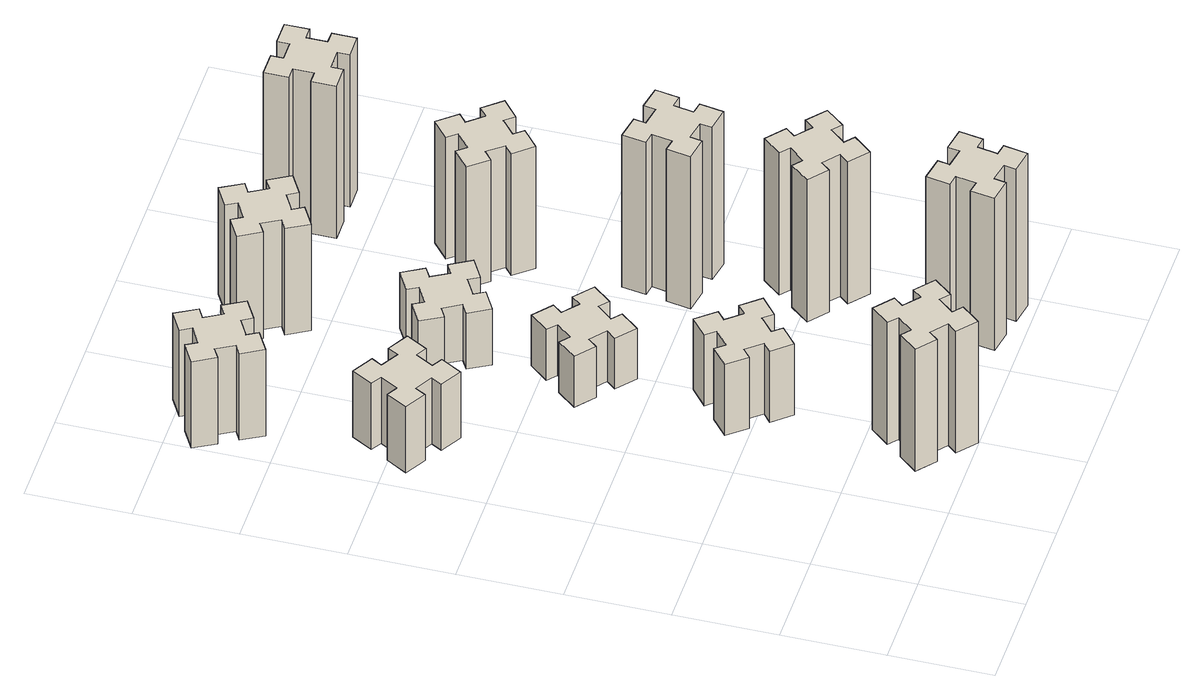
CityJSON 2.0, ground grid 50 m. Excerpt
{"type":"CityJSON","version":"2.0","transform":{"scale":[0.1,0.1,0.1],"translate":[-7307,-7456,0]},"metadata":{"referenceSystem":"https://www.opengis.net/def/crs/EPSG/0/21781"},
"CityObjects":{
"building1":{"type":"Building","attributes":{"class":"1000","function":"1000","usage":"1000","yearOfConstruction":2016,"roofType":"1000","measuredHeight":72,"storeysAboveGround":30,"storeysBelowGround":0},"geometry":[{"type":"Solid","lod":"1","boundaries":[[[[0,1,2,3,4,5,6,7,8,9,10,11,12,13,14,15,16,17,18,19]],[[17,16,20,21]],[[16,15,22,20]],[[15,14,23,22]],[[14,13,24,23]],[[13,12,25,24]],[[12,11,26,25]],[[11,10,27,26]],[[10,9,28,27]],[[9,8,29,28]],[[8,7,30,29]],[[7,6,31,30]],[[6,5,32,31]],[[5,4,33,32]],[[4,3,34,33]],[[3,2,35,34]],[[2,1,36,35]],[[1,0,37,36]],[[0,19,38,37]],[[19,18,39,38]],[[18,17,21,39]],[[24,25,26,27,28,29,30,31,32,33,34,35,36,37,38,39,21,20,22,23]]]]}]},
"building2":{"type":"Building","attributes":{"class":"1000","function":"1000","usage":"1000","yearOfConstruction":2016,"roofType":"1000","measuredHeight":39,"storeysAboveGround":30,"storeysBelowGround":0},"geometry":[{"type":"Solid","lod":"1","boundaries":[[[[40,41,42,43,44,45,46,47,48,49,50,51,52,53,54,55,56,57,58,59]],[[57,56,60,61]],[[56,55,62,60]],[[55,54,63,62]],[[54,53,64,63]],[[53,52,65,64]],[[52,51,66,65]],[[51,50,67,66]],[[50,49,68,67]],[[49,48,69,68]],[[48,47,70,69]],[[47,46,71,70]],[[46,45,72,71]],[[45,44,73,72]],[[44,43,74,73]],[[43,42,75,74]],[[42,41,76,75]],[[41,40,77,76]],[[40,59,78,77]],[[59,58,79,78]],[[58,57,61,79]],[[64,65,66,67,68,69,70,71,72,73,74,75,76,77,78,79,61,60,62,63]]]]}]},
"building3":{"type":"Building","attributes":{"class":"1000","function":"1000","usage":"1000","yearOfConstruction":2016,"roofType":"1000","measuredHeight":51,"storeysAboveGround":30,"storeysBelowGround":0},"geometry":[{"type":"Solid","lod":"1","boundaries":[[[[80,81,82,83,84,85,86,87,88,89,90,91,92,93,94,95,96,97,98,99]],[[97,96,100,101]],[[96,95,102,100]],[[95,94,103,102]],[[94,93,104,103]],[[93,92,105,104]],[[92,91,106,105]],[[91,90,107,106]],[[90,89,108,107]],[[89,88,109,108]],[[88,87,110,109]],[[87,86,111,110]],[[86,85,112,111]],[[85,84,113,112]],[[84,83,114,113]],[[83,82,115,114]],[[82,81,116,115]],[[81,80,117,116]],[[80,99,118,117]],[[99,98,119,118]],[[98,97,101,119]],[[104,105,106,107,108,109,110,111,112,113,114,115,116,117,118,119,101,100,102,103]]]]}]},
"building4":{"type":"Building","attributes":{"class":"1000","function":"1000","usage":"1000","yearOfConstruction":2016,"roofType":"1000","measuredHeight":42,"storeysAboveGround":30,"storeysBelowGround":0},"geometry":[{"type":"Solid","lod":"1","boundaries":[[[[120,121,122,123,124,125,126,127,128,129,130,131,132,133,134,135,136,137,138,139]],[[137,136,140,141]],[[136,135,142,140]],[[135,134,143,142]],[[134,133,144,143]],[[133,132,145,144]],[[132,131,146,145]],[[131,130,147,146]],[[130,129,148,147]],[[129,128,149,148]],[[128,127,150,149]],[[127,126,151,150]],[[126,125,152,151]],[[125,124,153,152]],[[124,123,154,153]],[[123,122,155,154]],[[122,121,156,155]],[[121,120,157,156]],[[120,139,158,157]],[[139,138,159,158]],[[138,137,141,159]],[[144,145,146,147,148,149,150,151,152,153,154,155,156,157,158,159,141,140,142,143]]]]}]},
"building5":{"type":"Building","attributes":{"class":"1000","function":"1000","usage":"1000","yearOfConstruction":2016,"roofType":"1000","measuredHeight":30,"storeysAboveGround":30,"storeysBelowGround":0},"geometry":[{"type":"Solid","lod":"1","boundaries":[[[[160,161,162,163,164,165,166,167,168,169,170,171,172,173,174,175,176,177,178,179]],[[177,176,180,181]],[[176,175,182,180]],[[175,174,183,182]],[[174,173,184,183]],[[173,172,185,184]],[[172,171,186,185]],[[171,170,187,186]],[[170,169,188,187]],[[169,168,189,188]],[[168,167,190,189]],[[167,166,191,190]],[[166,165,192,191]],[[165,164,193,192]],[[164,163,194,193]],[[163,162,195,194]],[[162,161,196,195]],[[161,160,197,196]],[[160,179,198,197]],[[179,178,199,198]],[[178,177,181,199]],[[184,185,186,187,188,189,190,191,192,193,194,195,196,197,198,199,181,180,182,183]]]]}]},
"building6":{"type":"Building","attributes":{"class":"1000","function":"1000","usage":"1000","yearOfConstruction":2016,"roofType":"1000","measuredHeight":33,"storeysAboveGround":30,"storeysBelowGround":0},"geometry":[{"type":"Solid","lod":"1","boundaries":[[[[200,201,202,203,204,205,206,207,208,209,210,211,212,213,214,215,216,217,218,219]],[[217,216,220,221]],[[216,215,222,220]],[[215,214,223,222]],[[214,213,224,223]],[[213,212,225,224]],[[212,211,226,225]],[[211,210,227,226]],[[210,209,228,227]],[[209,208,229,228]],[[208,207,230,229]],[[207,206,231,230]],[[206,205,232,231]],[[205,204,233,232]],[[204,203,234,233]],[[203,202,235,234]],[[202,201,236,235]],[[201,200,237,236]],[[200,219,238,237]],[[219,218,239,238]],[[218,217,221,239]],[[224,225,226,227,228,229,230,231,232,233,234,235,236,237,238,239,221,220,222,223]]]]}]},
"building7":{"type":"Building","attributes":{"class":"1000","function":"1000","usage":"1000","yearOfConstruction":2016,"roofType":"1000","measuredHeight":90,"storeysAboveGround":30,"storeysBelowGround":0},"geometry":[{"type":"Solid","lod":"1","boundaries":[[[[240,241,242,243,244,245,246,247,248,249,250,251,252,253,254,255,256,257,258,259]],[[257,256,260,261]],[[256,255,262,260]],[[255,254,263,262]],[[254,253,264,263]],[[253,252,265,264]],[[252,251,266,265]],[[251,250,267,266]],[[250,249,268,267]],[[249,248,269,268]],[[248,247,270,269]],[[247,246,271,270]],[[246,245,272,271]],[[245,244,273,272]],[[244,243,274,273]],[[243,242,275,274]],[[242,241,276,275]],[[241,240,277,276]],[[240,259,278,277]],[[259,258,279,278]],[[258,257,261,279]],[[264,265,266,267,268,269,270,271,272,273,274,275,276,277,278,279,261,260,262,263]]]]}]},
"building8":{"type":"Building","attributes":{"class":"1000","function":"1000","usage":"1000","yearOfConstruction":2016,"roofType":"1000","measuredHeight":63,"storeysAboveGround":30,"storeysBelowGround":0},"geometry":[{"type":"Solid","lod":"1","boundaries":[[[[280,281,282,283,284,285,286,287,288,289,290,291,292,293,294,295,296,297,298,299]],[[297,296,300,301]],[[296,295,302,300]],[[295,294,303,302]],[[294,293,304,303]],[[293,292,305,304]],[[292,291,306,305]],[[291,290,307,306]],[[290,289,308,307]],[[289,288,309,308]],[[288,287,310,309]],[[287,286,311,310]],[[286,285,312,311]],[[285,284,313,312]],[[284,283,314,313]],[[283,282,315,314]],[[282,281,316,315]],[[281,280,317,316]],[[280,299,318,317]],[[299,298,319,318]],[[298,297,301,319]],[[304,305,306,307,308,309,310,311,312,313,314,315,316,317,318,319,301,300,302,303]]]]}]},
"building9":{"type":"Building","attributes":{"class":"1000","function":"1000","usage":"1000","yearOfConstruction":2016,"roofType":"1000","measuredHeight":84,"storeysAboveGround":30,"storeysBelowGround":0},"geometry":[{"type":"Solid","lod":"1","boundaries":[[[[320,321,322,323,324,325,326,327,328,329,330,331,332,333,334,335,336,337,338,339]],[[337,336,340,341]],[[336,335,342,340]],[[335,334,343,342]],[[334,333,344,343]],[[333,332,345,344]],[[332,331,346,345]],[[331,330,347,346]],[[330,329,348,347]],[[329,328,349,348]],[[328,327,350,349]],[[327,326,351,350]],[[326,325,352,351]],[[325,324,353,352]],[[324,323,354,353]],[[323,322,355,354]],[[322,321,356,355]],[[321,320,357,356]],[[320,339,358,357]],[[339,338,359,358]],[[338,337,341,359]],[[344,345,346,347,348,349,350,351,352,353,354,355,356,357,358,359,341,340,342,343]]]]}]},
"building10":{"type":"Building","attributes":{"class":"1000","function":"1000","usage":"1000","yearOfConstruction":2016,"roofType":"1000","measuredHeight":90,"storeysAboveGround":30,"storeysBelowGround":0},"geometry":[{"type":"Solid","lod":"1","boundaries":[[[[360,361,362,363,364,365,366,367,368,369,370,371,372,373,374,375,376,377,378,379]],[[377,376,380,381]],[[376,375,382,380]],[[375,374,383,382]],[[374,373,384,383]],[[373,372,385,384]],[[372,371,386,385]],[[371,370,387,386]],[[370,369,388,387]],[[369,368,389,388]],[[368,367,390,389]],[[367,366,391,390]],[[366,365,392,391]],[[365,364,393,392]],[[364,363,394,393]],[[363,362,395,394]],[[362,361,396,395]],[[361,360,397,396]],[[360,379,398,397]],[[379,378,399,398]],[[378,377,381,399]],[[384,385,386,387,388,389,390,391,392,393,394,395,396,397,398,399,381,380,382,383]]]]}]},
"building11":{"type":"Building","attributes":{"class":"1000","function":"1000","usage":"1000","yearOfConstruction":2016,"roofType":"1000","measuredHeight":72,"storeysAboveGround":30,"storeysBelowGround":0},"geometry":[{"type":"Solid","lod":"1","boundaries":[[[[400,401,402,403,404,405,406,407,408,409,410,411,412,413,414,415,416,417,418,419]],[[417,416,420,421]],[[416,415,422,420]],[[415,414,423,422]],[[414,413,424,423]],[[413,412,425,424]],[[412,411,426,425]],[[411,410,427,426]],[[410,409,428,427]],[[409,408,429,428]],[[408,407,430,429]],[[407,406,431,430]],[[406,405,432,431]],[[405,404,433,432]],[[404,403,434,433]],[[403,402,435,434]],[[402,401,436,435]],[[401,400,437,436]],[[400,419,438,437]],[[419,418,439,438]],[[418,417,421,439]],[[424,425,426,427,428,429,430,431,432,433,434,435,436,437,438,439,421,420,422,423]]]]}]},
"building12":{"type":"Building","attributes":{"class":"1000","function":"1000","usage":"1000","yearOfConstruction":2016,"roofType":"1000","measuredHeight":90,"storeysAboveGround":30,"storeysBelowGround":0},"geometry":[{"type":"Solid","lod":"1","boundaries":[[[[440,441,442,443,444,445,446,447,448,449,450,451,452,453,454,455,456,457,458,459]],[[457,456,460,461]],[[456,455,462,460]],[[455,454,463,462]],[[454,453,464,463]],[[453,452,465,464]],[[452,451,466,465]],[[451,450,467,466]],[[450,449,468,467]],[[449,448,469,468]],[[448,447,470,469]],[[447,446,471,470]],[[446,445,472,471]],[[445,444,473,472]],[[444,443,474,473]],[[443,442,475,474]],[[442,441,476,475]],[[441,440,477,476]],[[440,459,478,477]],[[459,458,479,478]],[[458,457,461,479]],[[464,465,466,467,468,469,470,471,472,473,474,475,476,477,478,479,461,460,462,463]]]]}]}
},
"vertices":[
[866,193,0],[943,129,0],[904,83,0],[996,6,0],[1073,98,0],[1027,136,0],[1092,213,0],[1138,174,0],[1215,266,0],[1123,343,0],[1084,297,0],[1008,362,0],[1046,408,0],[954,485,0],[877,393,0],[923,354,0],[859,278,0],[813,316,0],[736,224,0],[828,147,0],[859,278,720],[813,316,720],[923,354,720],[877,393,720],[954,485,720],[1046,408,720],[1008,362,720],[1084,297,720],[1123,343,720],[1215,266,720],[1138,174,720],[1092,213,720],[1027,136,720],[1073,98,720],[996,6,720],[904,83,720],[943,129,720],[866,193,720],[828,147,720],[736,224,720],
[406,2367,0],[456,2454,0],[508,2424,0],[568,2528,0],[464,2588,0],[434,2536,0],[347,2586,0],[377,2638,0],[273,2698,0],[213,2594,0],[265,2564,0],[215,2477,0],[163,2507,0],[103,2403,0],[207,2343,0],[237,2395,0],[324,2345,0],[294,2293,0],[398,2233,0],[458,2337,0],[324,2345,390],[294,2293,390],[237,2395,390],[207,2343,390],[103,2403,390],[163,2507,390],[215,2477,390],[265,2564,390],[213,2594,390],[273,2698,390],[377,2638,390],[347,2586,390],[434,2536,390],[464,2588,390],[568,2528,390],[508,2424,390],[456,2454,390],[406,2367,390],[458,2337,390],[398,2233,390],
[224,3426,0],[137,3376,0],[107,3428,0],[3,3368,0],[63,3264,0],[115,3294,0],[165,3207,0],[113,3177,0],[173,3073,0],[277,3133,0],[247,3185,0],[334,3235,0],[364,3183,0],[468,3243,0],[408,3347,0],[356,3317,0],[306,3404,0],[358,3434,0],[298,3538,0],[194,3478,0],[306,3404,510],[358,3434,510],[356,3317,510],[408,3347,510],[468,3243,510],[364,3183,510],[334,3235,510],[247,3185,510],[277,3133,510],[173,3073,510],[113,3177,510],[165,3207,510],[115,3294,510],[63,3264,510],[3,3368,510],[107,3428,510],[137,3376,510],[224,3426,510],[194,3478,510],[298,3538,510],
[943,1202,0],[866,1137,0],[828,1183,0],[736,1106,0],[813,1014,0],[859,1053,0],[923,976,0],[877,938,0],[954,846,0],[1046,923,0],[1008,969,0],[1084,1033,0],[1123,987,0],[1215,1064,0],[1138,1156,0],[1092,1118,0],[1027,1194,0],[1073,1233,0],[996,1325,0],[904,1248,0],[1027,1194,420],[1073,1233,420],[1092,1118,420],[1138,1156,420],[1215,1064,420],[1123,987,420],[1084,1033,420],[1008,969,420],[1046,923,420],[954,846,420],[877,938,420],[923,976,420],[859,1053,420],[813,1014,420],[736,1106,420],[828,1183,420],[866,1137,420],[943,1202,420],[904,1248,420],[996,1325,420],
[1084,1877,0],[1008,1942,0],[1046,1988,0],[954,2065,0],[877,1973,0],[923,1934,0],[859,1858,0],[813,1896,0],[736,1804,0],[828,1727,0],[866,1773,0],[943,1709,0],[904,1663,0],[996,1586,0],[1073,1678,0],[1027,1716,0],[1092,1793,0],[1138,1754,0],[1215,1846,0],[1123,1923,0],[1092,1793,300],[1138,1754,300],[1027,1716,300],[1073,1678,300],[996,1586,300],[904,1663,300],[943,1709,300],[866,1773,300],[828,1727,300],[736,1804,300],[813,1896,300],[859,1858,300],[923,1934,300],[877,1973,300],[954,2065,300],[1046,1988,300],[1008,1942,300],[1084,1877,300],[1123,1923,300],[1215,1846,300],
[855,2454,0],[905,2367,0],[853,2337,0],[913,2233,0],[1017,2293,0],[987,2345,0],[1074,2395,0],[1104,2343,0],[1208,2403,0],[1148,2507,0],[1096,2477,0],[1046,2564,0],[1098,2594,0],[1038,2698,0],[934,2638,0],[964,2586,0],[877,2536,0],[847,2588,0],[743,2528,0],[803,2424,0],[877,2536,330],[847,2588,330],[964,2586,330],[934,2638,330],[1038,2698,330],[1098,2594,330],[1046,2564,330],[1096,2477,330],[1148,2507,330],[1208,2403,330],[1104,2343,330],[1074,2395,330],[987,2345,330],[1017,2293,330],[913,2233,330],[853,2337,330],[905,2367,330],[855,2454,330],[803,2424,330],[743,2528,330],
[1884,345,0],[1785,362,0],[1796,421,0],[1677,442,0],[1657,324,0],[1716,314,0],[1698,215,0],[1639,226,0],[1618,107,0],[1737,87,0],[1747,146,0],[1845,128,0],[1835,69,0],[1953,48,0],[1974,167,0],[1915,177,0],[1932,275,0],[1991,265,0],[2012,383,0],[1894,404,0],[1932,275,900],[1991,265,900],[1915,177,900],[1974,167,900],[1953,48,900],[1835,69,900],[1845,128,900],[1747,146,900],[1737,87,900],[1618,107,900],[1639,226,900],[1698,215,900],[1716,314,900],[1657,324,900],[1677,442,900],[1796,421,900],[1785,362,900],[1884,345,900],[1894,404,900],[2012,383,900],
[1096,3317,0],[1046,3404,0],[1098,3434,0],[1038,3538,0],[934,3478,0],[964,3426,0],[877,3376,0],[847,3428,0],[743,3368,0],[803,3264,0],[855,3294,0],[905,3207,0],[853,3177,0],[913,3073,0],[1017,3133,0],[987,3185,0],[1074,3235,0],[1104,3183,0],[1208,3243,0],[1148,3347,0],[1074,3235,630],[1104,3183,630],[987,3185,630],[1017,3133,630],[913,3073,630],[853,3177,630],[905,3207,630],[855,3294,630],[803,3264,630],[743,3368,630],[847,3428,630],[877,3376,630],[964,3426,630],[934,3478,630],[1038,3538,630],[1098,3434,630],[1046,3404,630],[1096,3317,630],[1148,3347,630],[1208,3243,630],
[1867,876,0],[1932,953,0],[1978,914,0],[2055,1006,0],[1963,1083,0],[1924,1037,0],[1848,1102,0],[1886,1148,0],[1794,1225,0],[1717,1133,0],[1763,1094,0],[1699,1018,0],[1653,1056,0],[1576,964,0],[1668,887,0],[1706,933,0],[1783,869,0],[1744,823,0],[1836,746,0],[1913,838,0],[1783,869,840],[1744,823,840],[1706,933,840],[1668,887,840],[1576,964,840],[1653,1056,840],[1699,1018,840],[1763,1094,840],[1717,1133,840],[1794,1225,840],[1886,1148,840],[1848,1102,840],[1924,1037,840],[1963,1083,840],[2055,1006,840],[1978,914,840],[1932,953,840],[1867,876,840],[1913,838,840],[1836,746,840],
[1647,1526,0],[1745,1508,0],[1735,1449,0],[1853,1428,0],[1874,1547,0],[1815,1557,0],[1832,1655,0],[1891,1645,0],[1912,1763,0],[1794,1784,0],[1784,1725,0],[1685,1742,0],[1696,1801,0],[1577,1822,0],[1557,1704,0],[1616,1694,0],[1598,1595,0],[1539,1606,0],[1518,1487,0],[1637,1467,0],[1598,1595,900],[1539,1606,900],[1616,1694,900],[1557,1704,900],[1577,1822,900],[1696,1801,900],[1685,1742,900],[1784,1725,900],[1794,1784,900],[1912,1763,900],[1891,1645,900],[1832,1655,900],[1815,1557,900],[1874,1547,900],[1853,1428,900],[1735,1449,900],[1745,1508,900],[1647,1526,900],[1637,1467,900],[1518,1487,900],
[1499,2433,0],[1563,2356,0],[1517,2318,0],[1594,2226,0],[1686,2303,0],[1648,2349,0],[1724,2413,0],[1763,2367,0],[1855,2444,0],[1778,2536,0],[1732,2498,0],[1667,2574,0],[1713,2613,0],[1636,2705,0],[1544,2628,0],[1583,2582,0],[1506,2517,0],[1468,2563,0],[1376,2486,0],[1453,2394,0],[1506,2517,720],[1468,2563,720],[1583,2582,720],[1544,2628,720],[1636,2705,720],[1713,2613,720],[1667,2574,720],[1732,2498,720],[1778,2536,720],[1855,2444,720],[1763,2367,720],[1724,2413,720],[1648,2349,720],[1686,2303,720],[1594,2226,720],[1517,2318,720],[1563,2356,720],[1499,2433,720],[1453,2394,720],[1376,2486,720],
[1665,3195,0],[1765,3195,0],[1765,3135,0],[1885,3135,0],[1885,3255,0],[1825,3255,0],[1825,3355,0],[1885,3355,0],[1885,3475,0],[1765,3475,0],[1765,3415,0],[1665,3415,0],[1665,3475,0],[1545,3475,0],[1545,3355,0],[1605,3355,0],[1605,3255,0],[1545,3255,0],[1545,3135,0],[1665,3135,0],[1605,3255,900],[1545,3255,900],[1605,3355,900],[1545,3355,900],[1545,3475,900],[1665,3475,900],[1665,3415,900],[1765,3415,900],[1765,3475,900],[1885,3475,900],[1885,3355,900],[1825,3355,900],[1825,3255,900],[1885,3255,900],[1885,3135,900],[1765,3135,900],[1765,3195,900],[1665,3195,900],[1665,3135,900],[1545,3135,900]
]}
